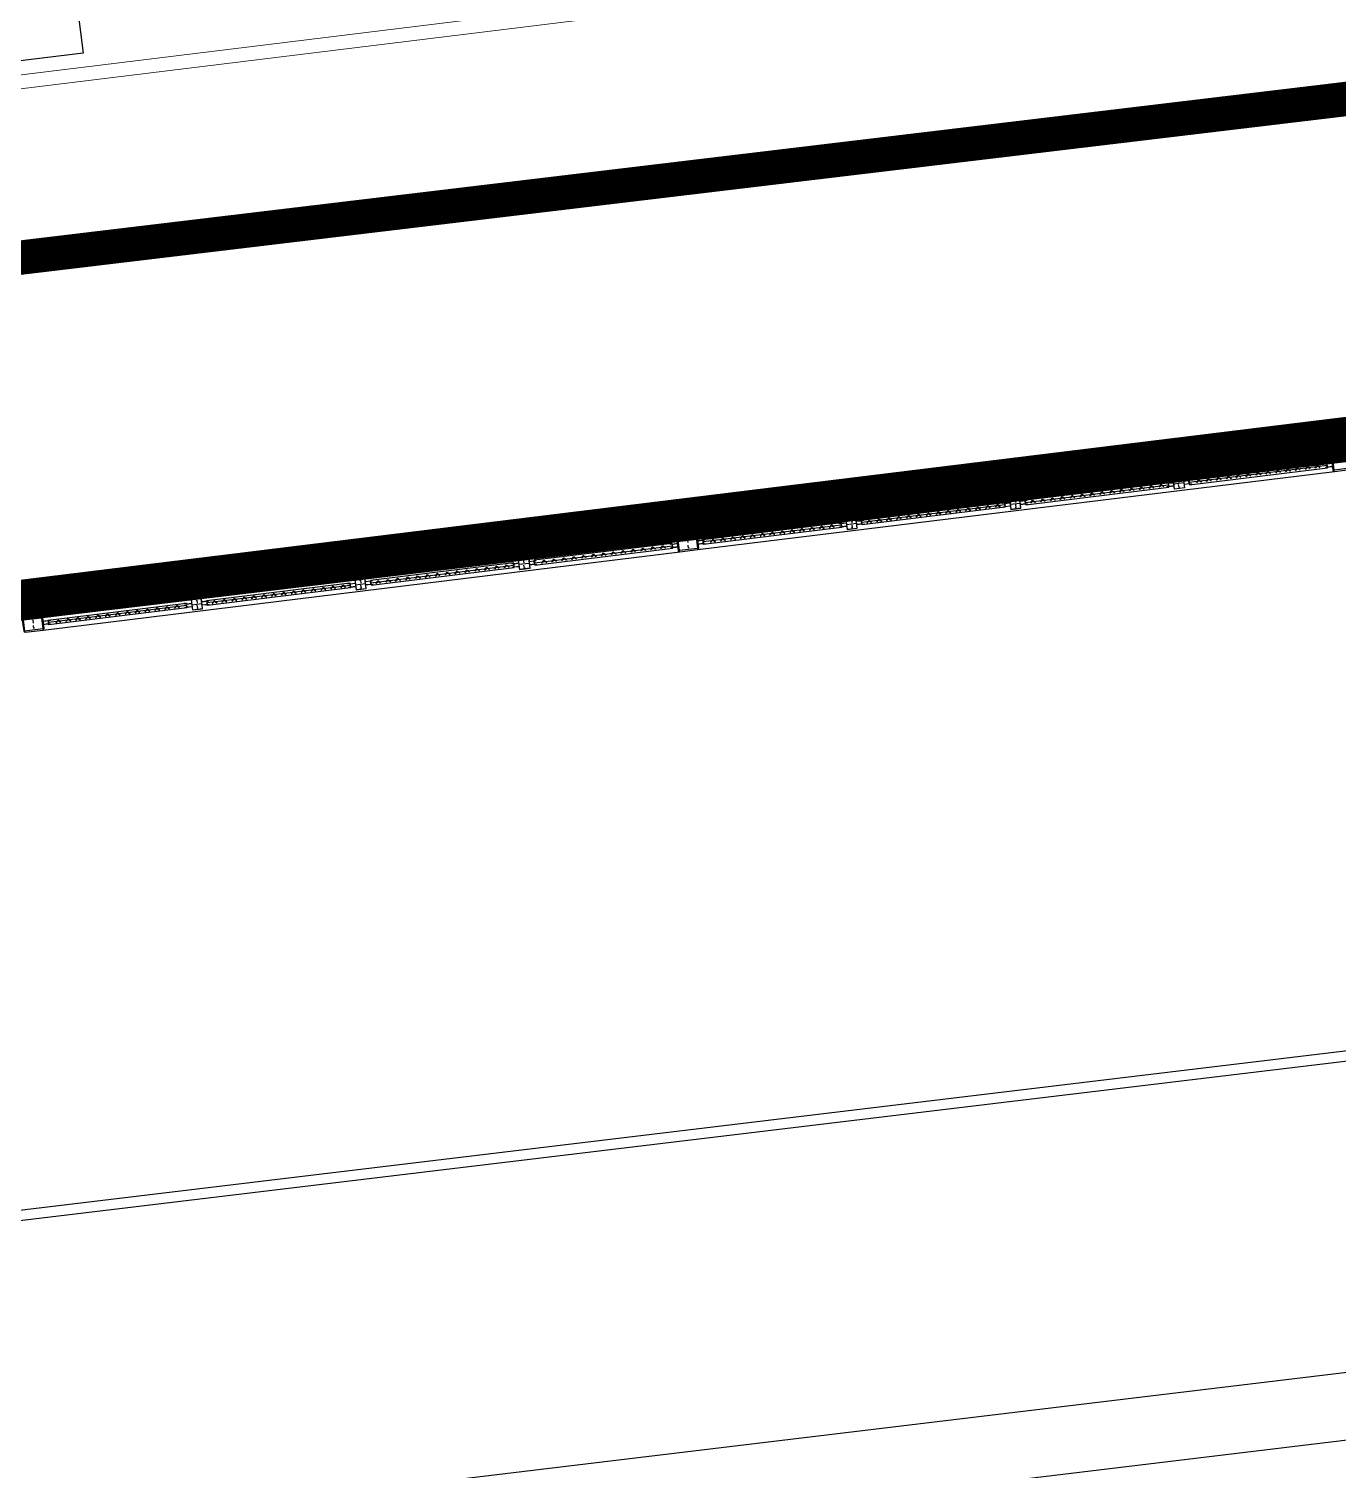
# Model space of a CAD drawing. Extents: x -15449 to 568150, y -1239737 to 53667.
# Drawn here: x 15397.05 to 15403.57, y 7574.14 to 7581.32 of the extents above; entities that cross this region are included whole.
import ezdxf

# ---------------------------------------------------------------- set-up
doc = ezdxf.new("R2010")
doc.units = 0
doc.header["$LTSCALE"] = 8
doc.linetypes.add('X-F10A-LAY-S0-00-ASITE-002$0$HIDDEN', pattern=[0.375, 0.25, -0.125])
doc.layers.get('0').update_dxf_attribs({"color": 1, "linetype": 'CONTINUOUS'})
for name, color, linetype in [('boundary line', 1, 'CONTINUOUS'), ('eric - building setback', 5, 'CONTINUOUS'), ('KEY PLANE', 8, 'CONTINUOUS')]:
    doc.layers.add(name, color=color, linetype=linetype)
doc.layers.add('Title Blocks', color=255, linetype='CONTINUOUS', lineweight=9)

# ---------------------------------------------------------------- blocks, each defined once
blk = doc.blocks.new('key plane')
at = {"linetype": 'X-F10A-LAY-S0-00-ASITE-002$0$HIDDEN', "ltscale": 5, "const_width": 500, "elevation": -113027}
blk.add_lwpolyline([(123788, -35738), (215823, -24423), (263268, -133596), (157602, -146587), (153088, -109886), (136684, -100432), (134424, -98737), (132657, -96683), (131398, -94230), (130751, -91531), (129559, -83103)], close=True, dxfattribs=at)
at = {"elevation": -113027}
for points in [[(135869, -43131), (204552, -34702), (206940, -53757), (216468, -52574), (220016, -81155), (229543, -79972), (235679, -129591), (166996, -138029), (161082, -90386), (142028, -92751)], [(136092, -43305), (204379, -34925), (206767, -53980), (216294, -52797), (219842, -81378), (229369, -80195), (235456, -129417), (167170, -137806), (161256, -90163), (142202, -92528)]]:
    blk.add_lwpolyline(points, close=True, dxfattribs=at)
at = {"layer": 'boundary line', "const_width": 500, "elevation": -113027}
blk.add_lwpolyline([(123788, -35738), (215823, -24423), (263376, -133925), (157602, -146587), (153063, -109864), (138817, -101769), (134424, -98737), (132657, -96683), (131398, -94230), (130751, -91531), (129962, -85953)], close=True, dxfattribs=at)
at = {"layer": 'eric - building setback', "const_width": 500, "elevation": -113027}
blk.add_lwpolyline([(129361, -40090), (212725, -29841), (256115, -129758), (161953, -141031), (157717, -106758), (141477, -97529), (137794, -94988), (136835, -93873), (136121, -92481), (135668, -90595), (134919, -85298)], close=True, dxfattribs=at)
at = {"layer": 'KEY PLANE'}
for p, q in [((196512, -142122, -113046), (205779, -140983, -113046)), ((196537, -142321, -113027), (205803, -141182, -113027)), ((203689, -141341, -109518), (205699, -141094, -114781)), ((205696, -141069, -109518), (205745, -141063, -111857)), ((205696, -141072, -109518), (205770, -141063, -113027)), ((205701, -141116, -109518), (205776, -141106, -113027)), ((205702, -141119, -109518), (205751, -141113, -111857)), ((205745, -141063, -111857), (205770, -141060, -113027)), ((205751, -141113, -111857), (205776, -141109, -113027)), ((201307, -141634, -109518), (203391, -141377, -114781)), ((201307, -141634, -113027), (203391, -141377, -113027)), ((203388, -141353, -109518), (203462, -141344, -113027)), ((203388, -141353, -113027), (203462, -141344, -113027)), ((203388, -141356, -109518), (203463, -141347, -113027)), ((203388, -141356, -113027), (203463, -141347, -113027)), ((203394, -141399, -109518), (203468, -141390, -113027)), ((203394, -141399, -113027), (203468, -141390, -113027)), ((203394, -141402, -109518), (203468, -141393, -113027)), ((203394, -141402, -113027), (203468, -141393, -113027)), ((203614, -141350, -113027), (203465, -141368, -113027)), ((203686, -141316, -109518), (203611, -141325, -113027)), ((203686, -141319, -109518), (203612, -141328, -113027)), ((203691, -141363, -109518), (203617, -141372, -113027)), ((203692, -141366, -109518), (203617, -141375, -113027)), ((201304, -141609, -109518), (201229, -141618, -113027)), ((201304, -141609, -113027), (201229, -141618, -113027)), ((201304, -141612, -109518), (201230, -141621, -113027)), ((201304, -141612, -113027), (201230, -141621, -113027)), ((201009, -141670, -109518), (198925, -141927, -114781)), ((201009, -141670, -113027), (198925, -141927, -113027)), ((201006, -141646, -109518), (201080, -141636, -113027)), ((201006, -141646, -113027), (201080, -141636, -113027)), ((201006, -141649, -109518), (201081, -141639, -113027)), ((201006, -141649, -113027), (201081, -141639, -113027)), ((201012, -141692, -109518), (201086, -141683, -113027)), ((201012, -141692, -113027), (201086, -141683, -113027)), ((201012, -141695, -109518), (201086, -141686, -113027)), ((201012, -141695, -113027), (201086, -141686, -113027)), ((201083, -141661, -113027), (201232, -141643, -113027)), ((201309, -141656, -109518), (201235, -141665, -113027)), ((201309, -141656, -113027), (201235, -141665, -113027)), ((201310, -141659, -109518), (201235, -141668, -113027)), ((201310, -141659, -113027), (201235, -141668, -113027)), ((198627, -141963, -109518), (196617, -142210, -114781)), ((198624, -141938, -109518), (198698, -141929, -113027)), ((198624, -141941, -109518), (198699, -141932, -113027)), ((198630, -141985, -109518), (198704, -141976, -113027)), ((198630, -141988, -109518), (198704, -141979, -113027)), ((198701, -141954, -113027), (198850, -141936, -113027)), ((198922, -141902, -109518), (198847, -141911, -113027)), ((198922, -141902, -113027), (198847, -141911, -113027)), ((198922, -141905, -109518), (198847, -141914, -113027)), ((198922, -141905, -113027), (198847, -141914, -113027)), ((198927, -141948, -109518), (198853, -141958, -113027)), ((198927, -141948, -113027), (198853, -141958, -113027)), ((198928, -141951, -109518), (198853, -141961, -113027)), ((198928, -141951, -113027), (198853, -141961, -113027)), ((186984, -143294, -113046), (196250, -142155, -113046)), ((196167, -142240, -109518), (196217, -142234, -111857)), ((196168, -142243, -109518), (196242, -142234, -113027)), ((196217, -142234, -111857), (196242, -142231, -113027)), ((196564, -142192, -111857), (196539, -142195, -113027)), ((196614, -142188, -109518), (196540, -142198, -113027)), ((196620, -142232, -109518), (196545, -142241, -113027)), ((196570, -142241, -111857), (196546, -142244, -113027)), ((196614, -142185, -109518), (196564, -142192, -111857)), ((196620, -142235, -109518), (196570, -142241, -111857)), ((187009, -143492, -113027), (196275, -142353, -113027)), ((194160, -142512, -109518), (196170, -142265, -114781)), ((196173, -142287, -109518), (196247, -142278, -113027)), ((196173, -142290, -109518), (196223, -142284, -111857)), ((196223, -142284, -111857), (196248, -142281, -113027)), ((191778, -142805, -109518), (193863, -142549, -114781)), ((191778, -142805, -113027), (193863, -142549, -113027)), ((193860, -142524, -109518), (193934, -142515, -113027)), ((193860, -142524, -113027), (193934, -142515, -113027)), ((193860, -142527, -109518), (193934, -142518, -113027)), ((193860, -142527, -113027), (193934, -142518, -113027)), ((193865, -142571, -109518), (193940, -142562, -113027)), ((193865, -142571, -113027), (193940, -142562, -113027)), ((193866, -142574, -109518), (193940, -142565, -113027)), ((193866, -142574, -113027), (193940, -142565, -113027)), ((194086, -142521, -113027), (193937, -142540, -113027)), ((194157, -142487, -109518), (194083, -142497, -113027)), ((194158, -142490, -109518), (194083, -142500, -113027)), ((194163, -142534, -109518), (194089, -142543, -113027)), ((194164, -142537, -109518), (194089, -142546, -113027)), ((191481, -142842, -109518), (189396, -143098, -114781)), ((191481, -142842, -113027), (189396, -143098, -113027)), ((191478, -142817, -109518), (191552, -142808, -113027)), ((191478, -142817, -113027), (191552, -142808, -113027)), ((191478, -142820, -109518), (191552, -142811, -113027)), ((191478, -142820, -113027), (191552, -142811, -113027)), ((191483, -142864, -109518), (191558, -142854, -113027)), ((191483, -142864, -113027), (191558, -142854, -113027)), ((191484, -142867, -109518), (191558, -142857, -113027)), ((191484, -142867, -113027), (191558, -142857, -113027)), ((191555, -142833, -113027), (191704, -142814, -113027)), ((191775, -142780, -109518), (191701, -142789, -113027)), ((191775, -142780, -113027), (191701, -142789, -113027)), ((191776, -142783, -109518), (191701, -142792, -113027)), ((191776, -142783, -113027), (191701, -142792, -113027)), ((191781, -142827, -109518), (191707, -142836, -113027)), ((191781, -142827, -113027), (191707, -142836, -113027)), ((191781, -142830, -109518), (191707, -142839, -113027)), ((191781, -142830, -113027), (191707, -142839, -113027)), ((189393, -143073, -109518), (189319, -143082, -113027)), ((189393, -143073, -113027), (189319, -143082, -113027)), ((189394, -143076, -109518), (189319, -143085, -113027)), ((189394, -143076, -113027), (189319, -143085, -113027)), ((189099, -143135, -109518), (187089, -143382, -114781)), ((189096, -143110, -109518), (189170, -143101, -113027)), ((189096, -143113, -109518), (189170, -143104, -113027)), ((189101, -143156, -109518), (189176, -143147, -113027)), ((189102, -143159, -109518), (189176, -143150, -113027)), ((189173, -143125, -113027), (189322, -143107, -113027)), ((189399, -143120, -109518), (189325, -143129, -113027)), ((189399, -143120, -113027), (189325, -143129, -113027)), ((189399, -143123, -109518), (189325, -143132, -113027)), ((189399, -143123, -113027), (189325, -143132, -113027)), ((187036, -143363, -111857), (187011, -143366, -113027)), ((187086, -143360, -109518), (187012, -143369, -113027)), ((187091, -143404, -109518), (187017, -143413, -113027)), ((187042, -143413, -111857), (187017, -143416, -113027)), ((187086, -143357, -109518), (187036, -143363, -111857)), ((187092, -143407, -109518), (187042, -143413, -111857)), ((159220, -155242, -113027), (240302, -145483, -113027)), ((159220, -155242, -113027), (240302, -145483, -113027)), ((159252, -155389, -113027), (240320, -145632, -113027)), ((159252, -155389, -113027), (240320, -145632, -113027))]:
    blk.add_line(p, q, dxfattribs=at)
for points, elevation in [([(186253, -134051), (187444, -133903), (187592, -135094), (186401, -135242)], -113027), ([(206081, -141129), (206061, -140967), (206041, -140951), (205779, -140983), (205763, -141003), (205783, -141166), (205803, -141182), (206065, -141149)], -113027), ([(205781, -141001), (206043, -140969), (206063, -141132), (205801, -141164)], -113027), ([(205694, -141059), (203684, -141306), (203693, -141376), (205703, -141129)], -114781), ([(203387, -141342), (201302, -141599), (201311, -141669), (203395, -141413)], -114781), ([(203387, -141342), (201302, -141599), (201311, -141669), (203395, -141413)], -113027), ([(203475, -141443), (203456, -141294), (203605, -141276), (203623, -141424)], -113027), ([(201241, -141717), (201223, -141568), (201074, -141587), (201093, -141736)], -113027), ([(198920, -141891), (201005, -141635), (201013, -141705), (198929, -141962)], -114781), ([(198920, -141891), (201005, -141635), (201013, -141705), (198929, -141962)], -113027), ([(196613, -142175), (198623, -141928), (198631, -141998), (196621, -142245)], -114781), ([(198859, -142010), (198841, -141861), (198692, -141880), (198710, -142028)], -113027), ([(196166, -142230), (194156, -142477), (194165, -142547), (196175, -142300)], -114781), ([(196553, -142301), (196533, -142138), (196512, -142122), (196250, -142155), (196235, -142175), (196255, -142337), (196275, -142353), (196537, -142321)], -113027), ([(196253, -142172), (196515, -142140), (196535, -142303), (196273, -142335)], -113027), ([(193946, -142614), (193928, -142465), (194077, -142447), (194095, -142596)], -113027), ([(193858, -142514), (191774, -142770), (191783, -142840), (193867, -142584)], -114781), ([(193858, -142514), (191774, -142770), (191783, -142840), (193867, -142584)], -113027), ([(189392, -143063), (191476, -142807), (191485, -142877), (189401, -143133)], -114781), ([(189392, -143063), (191476, -142807), (191485, -142877), (189401, -143133)], -113027), ([(191713, -142889), (191695, -142740), (191546, -142758), (191564, -142907)], -113027), ([(187084, -143347), (189094, -143100), (189103, -143170), (187093, -143417)], -114781), ([(189331, -143182), (189313, -143033), (189164, -143051), (189182, -143200)], -113027), ([(187024, -143472), (187004, -143309), (186984, -143294), (186722, -143326), (186707, -143346), (186727, -143509), (186747, -143525), (187009, -143492)], -113027), ([(186724, -143344), (186986, -143312), (187006, -143474), (186744, -143507)], -113027)]:
    blk.add_lwpolyline(points, close=True, dxfattribs=dict(at, elevation=elevation))
at = {"layer": 'KEY PLANE', "elevation": -113027}
for points in [[(205763, -141003), (205781, -141001), (205779, -140983)], [(205803, -141182), (205801, -141164), (205783, -141166)], [(203539, -141309), (203528, -141300), (203533, -141345)], [(203551, -141408), (203542, -141419), (203537, -141375)], [(201147, -141603), (201155, -141592), (201161, -141637)], [(201159, -141702), (201170, -141711), (201165, -141666)], [(198765, -141896), (198773, -141885), (198779, -141929)], [(198777, -141995), (198788, -142004), (198783, -141959)], [(196235, -142175), (196253, -142172), (196250, -142155)], [(196397, -142183), (196386, -142175), (196391, -142219)], [(196410, -142290), (196401, -142301), (196396, -142256)], [(196512, -142122), (196515, -142140), (196533, -142138)], [(196275, -142353), (196273, -142335), (196255, -142337)], [(196553, -142301), (196535, -142303), (196537, -142321)], [(194010, -142480), (193999, -142472), (194005, -142516)], [(194023, -142580), (194014, -142591), (194008, -142546)], [(191618, -142774), (191627, -142763), (191633, -142808)], [(191631, -142874), (191642, -142882), (191636, -142838)], [(189236, -143067), (189245, -143056), (189251, -143101)], [(186984, -143294), (186986, -143312), (187004, -143309)], [(189249, -143167), (189260, -143175), (189254, -143131)], [(186869, -143355), (186858, -143346), (186863, -143391)], [(186882, -143461), (186873, -143472), (186868, -143428)], [(187024, -143472), (187006, -143474), (187009, -143492)]]:
    blk.add_lwpolyline(points, dxfattribs=at)
at = {"layer": 'KEY PLANE', "ltscale": 0.1}
for points, elevation in [([(204688, -141209), (204665, -141239, -0.414214), (204661, -141239), (204661, -141239), (204691, -141199), (204731, -141230), (204730, -141230, -0.414214), (204727, -141231), (204697, -141208, 0.414214)], -113027), ([(204832, -141191), (204808, -141221, -0.414214), (204805, -141221), (204805, -141221), (204835, -141182), (204875, -141212), (204874, -141213, -0.414214), (204871, -141213), (204841, -141190, 0.414214)], -113027), ([(204975, -141174), (204952, -141203, -0.414214), (204949, -141204), (204949, -141203), (204979, -141164), (205019, -141195), (205018, -141195, -0.414214), (205015, -141196), (204985, -141172, 0.414214)], -113027), ([(205119, -141156), (205096, -141186, -0.414214), (205093, -141186), (205092, -141186), (205123, -141146), (205163, -141177), (205162, -141177, -0.414214), (205159, -141178), (205129, -141155, 0.414214)], -113027), ([(205263, -141138), (205240, -141168, -0.414214), (205237, -141168), (205236, -141168), (205267, -141128), (205307, -141159), (205306, -141160, -0.414214), (205303, -141160), (205273, -141137, 0.414214)], -113027), ([(205407, -141121), (205384, -141150, -0.414214), (205381, -141151), (205380, -141150), (205411, -141111), (205450, -141142), (205450, -141142, -0.414214), (205447, -141142), (205417, -141119, 0.414214)], -113027), ([(205551, -141103), (205528, -141132, -0.414214), (205525, -141133), (205524, -141132), (205555, -141093), (205594, -141124), (205594, -141124, -0.414214), (205591, -141125), (205561, -141102, 0.414214)], -113027), ([(205700, -141124, 0.414214), (205702, -141121), (205695, -141067, 0.414214), (205692, -141064), (205665, -141068), (205665, -141069), (205693, -141066, -0.414214), (205694, -141067), (205700, -141121, -0.414214), (205699, -141122), (205672, -141126), (205672, -141127)], -114781), ([(202990, -141418), (202967, -141447, -0.414214), (202964, -141448), (202963, -141447), (202994, -141408), (203034, -141439), (203033, -141439, -0.414214), (203030, -141440), (203000, -141416, 0.414214)], -114781), ([(202990, -141418), (202967, -141447, -0.414214), (202964, -141448), (202963, -141447), (202994, -141408), (203034, -141439), (203033, -141439, -0.414214), (203030, -141440), (203000, -141416, 0.414214)], -113027), ([(203134, -141400), (203111, -141430, -0.414214), (203108, -141430), (203107, -141430), (203138, -141390), (203178, -141421), (203177, -141421, -0.414214), (203174, -141422), (203144, -141399, 0.414214)], -114781), ([(203134, -141400), (203111, -141430, -0.414214), (203108, -141430), (203107, -141430), (203138, -141390), (203178, -141421), (203177, -141421, -0.414214), (203174, -141422), (203144, -141399, 0.414214)], -113027), ([(203278, -141382), (203255, -141412, -0.414214), (203252, -141412), (203251, -141412), (203282, -141373), (203321, -141403), (203321, -141404, -0.414214), (203318, -141404), (203288, -141381, 0.414214)], -114781), ([(203392, -141408, 0.414214), (203394, -141405), (203388, -141350, 0.414214), (203385, -141348), (203358, -141351), (203358, -141353), (203385, -141350, -0.414214), (203386, -141350), (203393, -141405, -0.414214), (203392, -141406), (203365, -141409), (203365, -141411)], -114781), ([(203392, -141408, 0.414214), (203394, -141405), (203388, -141350, 0.414214), (203385, -141348), (203358, -141351), (203358, -141353), (203385, -141350, -0.414214), (203386, -141350), (203393, -141405, -0.414214), (203392, -141406), (203365, -141409), (203365, -141411)], -113027), ([(203695, -141370, -0.414214), (203692, -141368), (203685, -141314, -0.414214), (203688, -141311), (203715, -141307), (203715, -141309), (203688, -141312, 0.414214), (203687, -141314), (203694, -141368, 0.414214), (203695, -141369), (203722, -141365), (203722, -141367)], -114781), ([(203824, -141315), (203801, -141345, -0.414214), (203798, -141345), (203797, -141345), (203828, -141305), (203867, -141336), (203867, -141337, -0.414214), (203864, -141337), (203834, -141314, 0.414214)], -113027), ([(203968, -141297), (203945, -141327, -0.414214), (203942, -141327), (203941, -141327), (203972, -141288), (204011, -141318), (204011, -141319, -0.414214), (204008, -141319), (203978, -141296, 0.414214)], -113027), ([(204112, -141280), (204089, -141309, -0.414214), (204085, -141310), (204085, -141309), (204116, -141270), (204155, -141301), (204155, -141301, -0.414214), (204151, -141302), (204122, -141279, 0.414214)], -113027), ([(204256, -141262), (204233, -141292, -0.414214), (204229, -141292), (204229, -141292), (204260, -141252), (204299, -141283), (204299, -141284, -0.414214), (204295, -141284), (204266, -141261, 0.414214)], -113027), ([(204400, -141244), (204377, -141274, -0.414214), (204373, -141274), (204373, -141274), (204404, -141235), (204443, -141265), (204443, -141266, -0.414214), (204439, -141266), (204410, -141243, 0.414214)], -113027), ([(204544, -141227), (204521, -141256, -0.414214), (204517, -141257), (204517, -141256), (204548, -141217), (204587, -141248), (204587, -141248, -0.414214), (204583, -141249), (204554, -141225, 0.414214)], -113027), ([(201313, -141663, -0.414214), (201310, -141661), (201303, -141607, -0.414214), (201306, -141604), (201333, -141600), (201333, -141602), (201306, -141605, 0.414214), (201305, -141606), (201312, -141661, 0.414214), (201313, -141662), (201340, -141658), (201340, -141660)], -114781), ([(201313, -141663, -0.414214), (201310, -141661), (201303, -141607, -0.414214), (201306, -141604), (201333, -141600), (201333, -141602), (201306, -141605, 0.414214), (201305, -141606), (201312, -141661, 0.414214), (201313, -141662), (201340, -141658), (201340, -141660)], -113027), ([(201407, -141612), (201384, -141642, -0.414214), (201381, -141642), (201380, -141642), (201411, -141603), (201451, -141633), (201450, -141634, -0.414214), (201447, -141634), (201417, -141611, 0.414214)], -114781), ([(201407, -141612), (201384, -141642, -0.414214), (201381, -141642), (201380, -141642), (201411, -141603), (201451, -141633), (201450, -141634, -0.414214), (201447, -141634), (201417, -141611, 0.414214)], -113027), ([(201551, -141595), (201528, -141624, -0.414214), (201525, -141625), (201524, -141624), (201555, -141585), (201594, -141616), (201594, -141616, -0.414214), (201591, -141616), (201561, -141593, 0.414214)], -114781), ([(201551, -141595), (201528, -141624, -0.414214), (201525, -141625), (201524, -141624), (201555, -141585), (201594, -141616), (201594, -141616, -0.414214), (201591, -141616), (201561, -141593, 0.414214)], -113027), ([(201695, -141577), (201672, -141606, -0.414214), (201669, -141607), (201668, -141607), (201699, -141567), (201738, -141598), (201738, -141598, -0.414214), (201735, -141599), (201705, -141576, 0.414214)], -114781), ([(201695, -141577), (201672, -141606, -0.414214), (201669, -141607), (201668, -141607), (201699, -141567), (201738, -141598), (201738, -141598, -0.414214), (201735, -141599), (201705, -141576, 0.414214)], -113027), ([(201839, -141559), (201816, -141589, -0.414214), (201813, -141589), (201812, -141589), (201843, -141549), (201882, -141580), (201882, -141581, -0.414214), (201879, -141581), (201849, -141558, 0.414214)], -114781), ([(201839, -141559), (201816, -141589, -0.414214), (201813, -141589), (201812, -141589), (201843, -141549), (201882, -141580), (201882, -141581, -0.414214), (201879, -141581), (201849, -141558, 0.414214)], -113027), ([(201983, -141541), (201960, -141571, -0.414214), (201957, -141572), (201956, -141571), (201987, -141532), (202026, -141563), (202026, -141563, -0.414214), (202022, -141563), (201993, -141540, 0.414214)], -114781), ([(201983, -141541), (201960, -141571, -0.414214), (201957, -141572), (201956, -141571), (201987, -141532), (202026, -141563), (202026, -141563, -0.414214), (202022, -141563), (201993, -141540, 0.414214)], -113027), ([(202127, -141524), (202104, -141553, -0.414214), (202100, -141554), (202100, -141553), (202131, -141514), (202170, -141545), (202170, -141545, -0.414214), (202166, -141546), (202137, -141523, 0.414214)], -114781), ([(202127, -141524), (202104, -141553, -0.414214), (202100, -141554), (202100, -141553), (202131, -141514), (202170, -141545), (202170, -141545, -0.414214), (202166, -141546), (202137, -141523, 0.414214)], -113027), ([(202271, -141506), (202248, -141536, -0.414214), (202244, -141536), (202244, -141536), (202275, -141496), (202314, -141527), (202314, -141528, -0.414214), (202310, -141528), (202281, -141505, 0.414214)], -114781), ([(202271, -141506), (202248, -141536, -0.414214), (202244, -141536), (202244, -141536), (202275, -141496), (202314, -141527), (202314, -141528, -0.414214), (202310, -141528), (202281, -141505, 0.414214)], -113027), ([(202415, -141488), (202392, -141518, -0.414214), (202388, -141518), (202388, -141518), (202419, -141479), (202458, -141509), (202458, -141510, -0.414214), (202454, -141510), (202425, -141487, 0.414214)], -114781), ([(202415, -141488), (202392, -141518, -0.414214), (202388, -141518), (202388, -141518), (202419, -141479), (202458, -141509), (202458, -141510, -0.414214), (202454, -141510), (202425, -141487, 0.414214)], -113027), ([(202559, -141471), (202536, -141500, -0.414214), (202532, -141501), (202532, -141500), (202562, -141461), (202602, -141492), (202602, -141492, -0.414214), (202598, -141493), (202569, -141469, 0.414214)], -114781), ([(202559, -141471), (202536, -141500, -0.414214), (202532, -141501), (202532, -141500), (202562, -141461), (202602, -141492), (202602, -141492, -0.414214), (202598, -141493), (202569, -141469, 0.414214)], -113027), ([(202703, -141453), (202679, -141483, -0.414214), (202676, -141483), (202676, -141483), (202706, -141443), (202746, -141474), (202745, -141475, -0.414214), (202742, -141475), (202712, -141452, 0.414214)], -114781), ([(202703, -141453), (202679, -141483, -0.414214), (202676, -141483), (202676, -141483), (202706, -141443), (202746, -141474), (202745, -141475, -0.414214), (202742, -141475), (202712, -141452, 0.414214)], -113027), ([(202847, -141435), (202823, -141465, -0.414214), (202820, -141465), (202820, -141465), (202850, -141426), (202890, -141456), (202889, -141457, -0.414214), (202886, -141457), (202856, -141434, 0.414214)], -114781), ([(202847, -141435), (202823, -141465, -0.414214), (202820, -141465), (202820, -141465), (202850, -141426), (202890, -141456), (202889, -141457, -0.414214), (202886, -141457), (202856, -141434, 0.414214)], -113027), ([(199611, -141833), (199640, -141856, 0.414214), (199644, -141856), (199644, -141855), (199605, -141825), (199574, -141864), (199574, -141864, 0.414214), (199578, -141864), (199601, -141834, -0.414214)], -114781), ([(199611, -141833), (199640, -141856, 0.414214), (199644, -141856), (199644, -141855), (199605, -141825), (199574, -141864), (199574, -141864, 0.414214), (199578, -141864), (199601, -141834, -0.414214)], -113027), ([(199755, -141815), (199784, -141839, 0.414214), (199788, -141838), (199788, -141838), (199749, -141807), (199718, -141846), (199718, -141847, 0.414214), (199722, -141846), (199745, -141817, -0.414214)], -114781), ([(199755, -141815), (199784, -141839, 0.414214), (199788, -141838), (199788, -141838), (199749, -141807), (199718, -141846), (199718, -141847, 0.414214), (199722, -141846), (199745, -141817, -0.414214)], -113027), ([(199899, -141798), (199928, -141821, 0.414214), (199932, -141820), (199932, -141820), (199893, -141789), (199862, -141829), (199862, -141829, 0.414214), (199866, -141829), (199889, -141799, -0.414214)], -114781), ([(199899, -141798), (199928, -141821, 0.414214), (199932, -141820), (199932, -141820), (199893, -141789), (199862, -141829), (199862, -141829, 0.414214), (199866, -141829), (199889, -141799, -0.414214)], -113027), ([(200043, -141780), (200072, -141803, 0.414214), (200076, -141803), (200076, -141802), (200036, -141772), (200006, -141811), (200006, -141811, 0.414214), (200010, -141811), (200033, -141781, -0.414214)], -114781), ([(200043, -141780), (200072, -141803, 0.414214), (200076, -141803), (200076, -141802), (200036, -141772), (200006, -141811), (200006, -141811, 0.414214), (200010, -141811), (200033, -141781, -0.414214)], -113027), ([(200186, -141762), (200216, -141785, 0.414214), (200219, -141785), (200220, -141785), (200180, -141754), (200150, -141793), (200150, -141794, 0.414214), (200153, -141793), (200177, -141764, -0.414214)], -114781), ([(200186, -141762), (200216, -141785, 0.414214), (200219, -141785), (200220, -141785), (200180, -141754), (200150, -141793), (200150, -141794, 0.414214), (200153, -141793), (200177, -141764, -0.414214)], -113027), ([(200330, -141745), (200360, -141768, 0.414214), (200363, -141767), (200364, -141767), (200324, -141736), (200294, -141776), (200294, -141776, 0.414214), (200297, -141775), (200321, -141746, -0.414214)], -114781), ([(200330, -141745), (200360, -141768, 0.414214), (200363, -141767), (200364, -141767), (200324, -141736), (200294, -141776), (200294, -141776, 0.414214), (200297, -141775), (200321, -141746, -0.414214)], -113027), ([(200474, -141727), (200504, -141750, 0.414214), (200507, -141750), (200508, -141749), (200468, -141718), (200437, -141758), (200438, -141758, 0.414214), (200441, -141758), (200464, -141728, -0.414214)], -114781), ([(200474, -141727), (200504, -141750, 0.414214), (200507, -141750), (200508, -141749), (200468, -141718), (200437, -141758), (200438, -141758, 0.414214), (200441, -141758), (200464, -141728, -0.414214)], -113027), ([(200618, -141709), (200648, -141732, 0.414214), (200651, -141732), (200652, -141732), (200612, -141701), (200581, -141740), (200582, -141741, 0.414214), (200585, -141740), (200608, -141710, -0.414214)], -114781), ([(200618, -141709), (200648, -141732, 0.414214), (200651, -141732), (200652, -141732), (200612, -141701), (200581, -141740), (200582, -141741, 0.414214), (200585, -141740), (200608, -141710, -0.414214)], -113027), ([(200762, -141692), (200792, -141715, 0.414214), (200795, -141714), (200795, -141714), (200756, -141683), (200725, -141722), (200726, -141723, 0.414214), (200729, -141722), (200752, -141693, -0.414214)], -114781), ([(200762, -141692), (200792, -141715, 0.414214), (200795, -141714), (200795, -141714), (200756, -141683), (200725, -141722), (200726, -141723, 0.414214), (200729, -141722), (200752, -141693, -0.414214)], -113027), ([(200906, -141674), (200936, -141697, 0.414214), (200939, -141697), (200939, -141696), (200900, -141665), (200869, -141705), (200870, -141705, 0.414214), (200873, -141705), (200896, -141675, -0.414214)], -114781), ([(200906, -141674), (200936, -141697, 0.414214), (200939, -141697), (200939, -141696), (200900, -141665), (200869, -141705), (200870, -141705, 0.414214), (200873, -141705), (200896, -141675, -0.414214)], -113027), ([(201010, -141700, 0.414214), (201012, -141698), (201006, -141643, 0.414214), (201003, -141641), (200975, -141644), (200976, -141646), (201003, -141642, -0.414214), (201004, -141643), (201011, -141698, -0.414214), (201010, -141699), (200983, -141702), (200983, -141704)], -114781), ([(201010, -141700, 0.414214), (201012, -141698), (201006, -141643, 0.414214), (201003, -141641), (200975, -141644), (200976, -141646), (201003, -141642, -0.414214), (201004, -141643), (201011, -141698, -0.414214), (201010, -141699), (200983, -141702), (200983, -141704)], -113027), ([(197770, -142059), (197799, -142083, 0.414214), (197803, -142082), (197803, -142082), (197764, -142051), (197733, -142090), (197733, -142091, 0.414214), (197737, -142090), (197760, -142061, -0.414214)], -113027), ([(197914, -142042), (197943, -142065, 0.414214), (197947, -142065), (197947, -142064), (197908, -142033), (197877, -142073), (197877, -142073, 0.414214), (197881, -142073), (197904, -142043, -0.414214)], -113027), ([(198057, -142024), (198087, -142047, 0.414214), (198090, -142047), (198091, -142046), (198051, -142016), (198021, -142055), (198021, -142055, 0.414214), (198024, -142055), (198048, -142025, -0.414214)], -113027), ([(198201, -142006), (198231, -142030, 0.414214), (198234, -142029), (198235, -142029), (198195, -141998), (198165, -142037), (198165, -142038, 0.414214), (198168, -142037), (198192, -142008, -0.414214)], -113027), ([(198345, -141989), (198375, -142012, 0.414214), (198378, -142011), (198379, -142011), (198339, -141980), (198308, -142020), (198309, -142020, 0.414214), (198312, -142020), (198335, -141990, -0.414214)], -113027), ([(198489, -141971), (198519, -141994, 0.414214), (198522, -141994), (198523, -141993), (198483, -141962), (198452, -142002), (198453, -142002, 0.414214), (198456, -142002), (198479, -141972, -0.414214)], -113027), ([(198628, -141993, 0.414214), (198630, -141990), (198624, -141936, 0.414214), (198621, -141934), (198593, -141937), (198594, -141939), (198621, -141935, -0.414214), (198622, -141936), (198629, -141991, -0.414214), (198628, -141992), (198601, -141995), (198601, -141997)], -114781), ([(198931, -141956, -0.414214), (198928, -141954), (198921, -141899, -0.414214), (198924, -141896), (198951, -141893), (198951, -141895), (198924, -141898, 0.414214), (198923, -141899), (198930, -141954, 0.414214), (198931, -141954), (198958, -141951), (198958, -141953)], -114781), ([(198931, -141956, -0.414214), (198928, -141954), (198921, -141899, -0.414214), (198924, -141896), (198951, -141893), (198951, -141895), (198924, -141898, 0.414214), (198923, -141899), (198930, -141954, 0.414214), (198931, -141954), (198958, -141951), (198958, -141953)], -113027), ([(199035, -141904), (199065, -141927, 0.414214), (199068, -141927), (199068, -141926), (199029, -141895), (198998, -141935), (198999, -141935, 0.414214), (199002, -141935), (199025, -141905, -0.414214)], -114781), ([(199179, -141886), (199209, -141909, 0.414214), (199212, -141909), (199212, -141908), (199173, -141878), (199142, -141917), (199143, -141917, 0.414214), (199146, -141917), (199169, -141887, -0.414214)], -114781), ([(199179, -141886), (199209, -141909, 0.414214), (199212, -141909), (199212, -141908), (199173, -141878), (199142, -141917), (199143, -141917, 0.414214), (199146, -141917), (199169, -141887, -0.414214)], -113027), ([(199323, -141869), (199353, -141892, 0.414214), (199356, -141891), (199356, -141891), (199317, -141860), (199286, -141899), (199287, -141900, 0.414214), (199290, -141899), (199313, -141870, -0.414214)], -114781), ([(199323, -141869), (199353, -141892, 0.414214), (199356, -141891), (199356, -141891), (199317, -141860), (199286, -141899), (199287, -141900, 0.414214), (199290, -141899), (199313, -141870, -0.414214)], -113027), ([(199467, -141851), (199496, -141874, 0.414214), (199500, -141874), (199500, -141873), (199461, -141842), (199430, -141882), (199431, -141882, 0.414214), (199434, -141882), (199457, -141852, -0.414214)], -114781), ([(199467, -141851), (199496, -141874, 0.414214), (199500, -141874), (199500, -141873), (199461, -141842), (199430, -141882), (199431, -141882, 0.414214), (199434, -141882), (199457, -141852, -0.414214)], -113027), ([(196171, -142295, 0.414214), (196174, -142292), (196167, -142238, 0.414214), (196164, -142236), (196137, -142239), (196137, -142241), (196164, -142237, -0.414214), (196165, -142238), (196172, -142293, -0.414214), (196171, -142294), (196144, -142297), (196144, -142299)], -114781), ([(196623, -142240, -0.414214), (196620, -142237), (196614, -142183, -0.414214), (196616, -142180), (196643, -142177), (196643, -142178), (196616, -142182, 0.414214), (196615, -142183), (196622, -142237, 0.414214), (196623, -142238), (196650, -142235), (196650, -142236)], -114781), ([(196762, -142183), (196792, -142206, 0.414214), (196795, -142206), (196796, -142206), (196756, -142175), (196725, -142214), (196726, -142215, 0.414214), (196729, -142214), (196752, -142185, -0.414214)], -113027), ([(196906, -142166), (196936, -142189, 0.414214), (196939, -142188), (196940, -142188), (196900, -142157), (196869, -142197), (196870, -142197, 0.414214), (196873, -142196), (196896, -142167, -0.414214)], -113027), ([(197050, -142148), (197080, -142171, 0.414214), (197083, -142171), (197083, -142170), (197044, -142139), (197013, -142179), (197014, -142179, 0.414214), (197017, -142179), (197040, -142149, -0.414214)], -113027), ([(197194, -142130), (197224, -142153, 0.414214), (197227, -142153), (197227, -142152), (197188, -142122), (197157, -142161), (197158, -142161, 0.414214), (197161, -142161), (197184, -142131, -0.414214)], -113027), ([(197338, -142113), (197368, -142136, 0.414214), (197371, -142135), (197371, -142135), (197332, -142104), (197301, -142143), (197302, -142144, 0.414214), (197305, -142143), (197328, -142114, -0.414214)], -113027), ([(197482, -142095), (197511, -142118, 0.414214), (197515, -142118), (197515, -142117), (197476, -142086), (197445, -142126), (197445, -142126, 0.414214), (197449, -142126), (197472, -142096, -0.414214)], -113027), ([(197626, -142077), (197655, -142100, 0.414214), (197659, -142100), (197659, -142099), (197620, -142069), (197589, -142108), (197589, -142108, 0.414214), (197593, -142108), (197616, -142078, -0.414214)], -113027), ([(194440, -142469), (194417, -142498, -0.414214), (194413, -142499), (194413, -142499), (194444, -142459), (194483, -142490), (194483, -142490, -0.414214), (194479, -142491), (194450, -142468, 0.414214)], -113027), ([(194584, -142451), (194561, -142481, -0.414214), (194557, -142481), (194557, -142481), (194588, -142441), (194627, -142472), (194627, -142473, -0.414214), (194623, -142473), (194594, -142450, 0.414214)], -113027), ([(194728, -142433), (194704, -142463, -0.414214), (194701, -142463), (194701, -142463), (194731, -142424), (194771, -142454), (194770, -142455, -0.414214), (194767, -142455), (194737, -142432, 0.414214)], -113027), ([(194872, -142416), (194848, -142445, -0.414214), (194845, -142446), (194845, -142445), (194875, -142406), (194915, -142437), (194914, -142437, -0.414214), (194911, -142438), (194881, -142415, 0.414214)], -113027), ([(195015, -142398), (194992, -142428, -0.414214), (194989, -142428), (194988, -142428), (195019, -142388), (195059, -142419), (195058, -142420, -0.414214), (195055, -142420), (195025, -142397, 0.414214)], -113027), ([(195159, -142380), (195136, -142410, -0.414214), (195133, -142410), (195132, -142410), (195163, -142371), (195203, -142401), (195202, -142402, -0.414214), (195199, -142402), (195169, -142379, 0.414214)], -113027), ([(195303, -142363), (195280, -142392, -0.414214), (195277, -142393), (195276, -142392), (195307, -142353), (195347, -142384), (195346, -142384, -0.414214), (195343, -142385), (195313, -142361, 0.414214)], -113027), ([(195447, -142345), (195424, -142375, -0.414214), (195421, -142375), (195420, -142375), (195451, -142335), (195490, -142366), (195490, -142367, -0.414214), (195487, -142367), (195457, -142344, 0.414214)], -113027), ([(195591, -142327), (195568, -142357, -0.414214), (195565, -142357), (195564, -142357), (195595, -142318), (195634, -142348), (195634, -142349, -0.414214), (195631, -142349), (195601, -142326, 0.414214)], -113027), ([(195735, -142310), (195712, -142339, -0.414214), (195709, -142340), (195708, -142339), (195739, -142300), (195778, -142331), (195778, -142331, -0.414214), (195775, -142332), (195745, -142308, 0.414214)], -113027), ([(195879, -142292), (195856, -142322, -0.414214), (195852, -142322), (195852, -142322), (195883, -142282), (195922, -142313), (195922, -142313, -0.414214), (195918, -142314), (195889, -142291, 0.414214)], -113027), ([(196023, -142274), (196000, -142304, -0.414214), (195996, -142304), (195996, -142304), (196027, -142264), (196066, -142295), (196066, -142296, -0.414214), (196062, -142296), (196033, -142273, 0.414214)], -113027), ([(192743, -142677), (192719, -142707, -0.414214), (192716, -142708), (192716, -142707), (192746, -142668), (192786, -142699), (192785, -142699, -0.414214), (192782, -142699), (192752, -142676, 0.414214)], -114781), ([(192743, -142677), (192719, -142707, -0.414214), (192716, -142708), (192716, -142707), (192746, -142668), (192786, -142699), (192785, -142699, -0.414214), (192782, -142699), (192752, -142676, 0.414214)], -113027), ([(192887, -142660), (192863, -142689, -0.414214), (192860, -142690), (192860, -142689), (192890, -142650), (192930, -142681), (192929, -142681, -0.414214), (192926, -142682), (192896, -142659, 0.414214)], -114781), ([(192887, -142660), (192863, -142689, -0.414214), (192860, -142690), (192860, -142689), (192890, -142650), (192930, -142681), (192929, -142681, -0.414214), (192926, -142682), (192896, -142659, 0.414214)], -113027), ([(193030, -142642), (193007, -142672, -0.414214), (193004, -142672), (193003, -142672), (193034, -142632), (193074, -142663), (193073, -142664, -0.414214), (193070, -142664), (193040, -142641, 0.414214)], -114781), ([(193030, -142642), (193007, -142672, -0.414214), (193004, -142672), (193003, -142672), (193034, -142632), (193074, -142663), (193073, -142664, -0.414214), (193070, -142664), (193040, -142641, 0.414214)], -113027), ([(193174, -142624), (193151, -142654, -0.414214), (193148, -142654), (193147, -142654), (193178, -142615), (193218, -142645), (193217, -142646, -0.414214), (193214, -142646), (193184, -142623, 0.414214)], -114781), ([(193174, -142624), (193151, -142654, -0.414214), (193148, -142654), (193147, -142654), (193178, -142615), (193218, -142645), (193217, -142646, -0.414214), (193214, -142646), (193184, -142623, 0.414214)], -113027), ([(193318, -142607), (193295, -142636, -0.414214), (193292, -142637), (193291, -142636), (193322, -142597), (193361, -142628), (193361, -142628, -0.414214), (193358, -142629), (193328, -142606, 0.414214)], -114781), ([(193318, -142607), (193295, -142636, -0.414214), (193292, -142637), (193291, -142636), (193322, -142597), (193361, -142628), (193361, -142628, -0.414214), (193358, -142629), (193328, -142606, 0.414214)], -113027), ([(193462, -142589), (193439, -142619, -0.414214), (193436, -142619), (193435, -142619), (193466, -142579), (193505, -142610), (193505, -142611, -0.414214), (193502, -142611), (193472, -142588, 0.414214)], -114781), ([(193462, -142589), (193439, -142619, -0.414214), (193436, -142619), (193435, -142619), (193466, -142579), (193505, -142610), (193505, -142611, -0.414214), (193502, -142611), (193472, -142588, 0.414214)], -113027), ([(193606, -142571), (193583, -142601, -0.414214), (193580, -142601), (193579, -142601), (193610, -142562), (193649, -142592), (193649, -142593, -0.414214), (193646, -142593), (193616, -142570, 0.414214)], -114781), ([(193606, -142571), (193583, -142601, -0.414214), (193580, -142601), (193579, -142601), (193610, -142562), (193649, -142592), (193649, -142593, -0.414214), (193646, -142593), (193616, -142570, 0.414214)], -113027), ([(193750, -142554), (193727, -142583, -0.414214), (193723, -142584), (193723, -142583), (193754, -142544), (193793, -142575), (193793, -142575, -0.414214), (193789, -142576), (193760, -142552, 0.414214)], -114781), ([(193864, -142579, 0.414214), (193866, -142576), (193859, -142522, 0.414214), (193856, -142519), (193829, -142523), (193829, -142524), (193857, -142521, -0.414214), (193858, -142522), (193864, -142576, -0.414214), (193864, -142577), (193836, -142581), (193837, -142582)], -114781), ([(193864, -142579, 0.414214), (193866, -142576), (193859, -142522, 0.414214), (193856, -142519), (193829, -142523), (193829, -142524), (193857, -142521, -0.414214), (193858, -142522), (193864, -142576, -0.414214), (193864, -142577), (193836, -142581), (193837, -142582)], -113027), ([(194167, -142542, -0.414214), (194164, -142539), (194157, -142485, -0.414214), (194159, -142482), (194187, -142479), (194187, -142480), (194160, -142484, 0.414214), (194159, -142485), (194165, -142539, 0.414214), (194167, -142540), (194194, -142537), (194194, -142538)], -114781), ([(194296, -142487), (194273, -142516, -0.414214), (194269, -142517), (194269, -142516), (194300, -142477), (194339, -142508), (194339, -142508, -0.414214), (194335, -142508), (194306, -142485, 0.414214)], -113027), ([(190946, -142898), (190976, -142922, 0.414214), (190979, -142921), (190979, -142921), (190940, -142890), (190909, -142929), (190910, -142930, 0.414214), (190913, -142929), (190936, -142900, -0.414214)], -114781), ([(190946, -142898), (190976, -142922, 0.414214), (190979, -142921), (190979, -142921), (190940, -142890), (190909, -142929), (190910, -142930, 0.414214), (190913, -142929), (190936, -142900, -0.414214)], -113027), ([(191090, -142881), (191120, -142904, 0.414214), (191123, -142903), (191123, -142903), (191084, -142872), (191053, -142912), (191054, -142912, 0.414214), (191057, -142912), (191080, -142882, -0.414214)], -114781), ([(191090, -142881), (191120, -142904, 0.414214), (191123, -142903), (191123, -142903), (191084, -142872), (191053, -142912), (191054, -142912, 0.414214), (191057, -142912), (191080, -142882, -0.414214)], -113027), ([(191234, -142863), (191263, -142886, 0.414214), (191267, -142886), (191267, -142885), (191228, -142854), (191197, -142894), (191198, -142894, 0.414214), (191201, -142894), (191224, -142864, -0.414214)], -114781), ([(191234, -142863), (191263, -142886, 0.414214), (191267, -142886), (191267, -142885), (191228, -142854), (191197, -142894), (191198, -142894, 0.414214), (191201, -142894), (191224, -142864, -0.414214)], -113027), ([(191378, -142845), (191407, -142868, 0.414214), (191411, -142868), (191411, -142868), (191372, -142837), (191341, -142876), (191341, -142877, 0.414214), (191345, -142876), (191368, -142846, -0.414214)], -114781), ([(191378, -142845), (191407, -142868, 0.414214), (191411, -142868), (191411, -142868), (191372, -142837), (191341, -142876), (191341, -142877, 0.414214), (191345, -142876), (191368, -142846, -0.414214)], -113027), ([(191482, -142872, 0.414214), (191484, -142869), (191477, -142815, 0.414214), (191474, -142812), (191447, -142816), (191447, -142817), (191475, -142814, -0.414214), (191476, -142815), (191482, -142869, -0.414214), (191482, -142870), (191454, -142874), (191455, -142875)], -114781), ([(191482, -142872, 0.414214), (191484, -142869), (191477, -142815, 0.414214), (191474, -142812), (191447, -142816), (191447, -142817), (191475, -142814, -0.414214), (191476, -142815), (191482, -142869, -0.414214), (191482, -142870), (191454, -142874), (191455, -142875)], -113027), ([(191785, -142835, -0.414214), (191782, -142832), (191775, -142778, -0.414214), (191777, -142775), (191805, -142772), (191805, -142773), (191778, -142777, 0.414214), (191777, -142778), (191783, -142832, 0.414214), (191784, -142833), (191812, -142830), (191812, -142831)], -114781), ([(191785, -142835, -0.414214), (191782, -142832), (191775, -142778, -0.414214), (191777, -142775), (191805, -142772), (191805, -142773), (191778, -142777, 0.414214), (191777, -142778), (191783, -142832, 0.414214), (191784, -142833), (191812, -142830), (191812, -142831)], -113027), ([(191879, -142784), (191856, -142813, -0.414214), (191853, -142814), (191852, -142813), (191883, -142774), (191922, -142805), (191922, -142805, -0.414214), (191919, -142806), (191889, -142782, 0.414214)], -114781), ([(191879, -142784), (191856, -142813, -0.414214), (191853, -142814), (191852, -142813), (191883, -142774), (191922, -142805), (191922, -142805, -0.414214), (191919, -142806), (191889, -142782, 0.414214)], -113027), ([(192023, -142766), (192000, -142796, -0.414214), (191996, -142796), (191996, -142796), (192027, -142756), (192066, -142787), (192066, -142787, -0.414214), (192062, -142788), (192033, -142765, 0.414214)], -114781), ([(192023, -142766), (192000, -142796, -0.414214), (191996, -142796), (191996, -142796), (192027, -142756), (192066, -142787), (192066, -142787, -0.414214), (192062, -142788), (192033, -142765, 0.414214)], -113027), ([(192167, -142748), (192144, -142778, -0.414214), (192140, -142778), (192140, -142778), (192171, -142739), (192210, -142769), (192210, -142770, -0.414214), (192206, -142770), (192177, -142747, 0.414214)], -114781), ([(192167, -142748), (192144, -142778, -0.414214), (192140, -142778), (192140, -142778), (192171, -142739), (192210, -142769), (192210, -142770, -0.414214), (192206, -142770), (192177, -142747, 0.414214)], -113027), ([(192311, -142731), (192288, -142760, -0.414214), (192284, -142761), (192284, -142760), (192315, -142721), (192354, -142752), (192354, -142752, -0.414214), (192350, -142753), (192321, -142729, 0.414214)], -114781), ([(192311, -142731), (192288, -142760, -0.414214), (192284, -142761), (192284, -142760), (192315, -142721), (192354, -142752), (192354, -142752, -0.414214), (192350, -142753), (192321, -142729, 0.414214)], -113027), ([(192455, -142713), (192432, -142743, -0.414214), (192428, -142743), (192428, -142743), (192459, -142703), (192498, -142734), (192498, -142734, -0.414214), (192494, -142735), (192465, -142712, 0.414214)], -114781), ([(192455, -142713), (192432, -142743, -0.414214), (192428, -142743), (192428, -142743), (192459, -142703), (192498, -142734), (192498, -142734, -0.414214), (192494, -142735), (192465, -142712, 0.414214)], -113027), ([(192599, -142695), (192576, -142725, -0.414214), (192572, -142725), (192572, -142725), (192602, -142685), (192642, -142716), (192641, -142717, -0.414214), (192638, -142717), (192608, -142694, 0.414214)], -114781), ([(192599, -142695), (192576, -142725, -0.414214), (192572, -142725), (192572, -142725), (192602, -142685), (192642, -142716), (192641, -142717, -0.414214), (192638, -142717), (192608, -142694, 0.414214)], -113027), ([(189403, -143127, -0.414214), (189400, -143125), (189393, -143071, -0.414214), (189395, -143068), (189422, -143065), (189423, -143066), (189395, -143069, 0.414214), (189395, -143071), (189401, -143125, 0.414214), (189402, -143126), (189430, -143123), (189430, -143124)], -114781), ([(189403, -143127, -0.414214), (189400, -143125), (189393, -143071, -0.414214), (189395, -143068), (189422, -143065), (189423, -143066), (189395, -143069, 0.414214), (189395, -143071), (189401, -143125, 0.414214), (189402, -143126), (189430, -143123), (189430, -143124)], -113027), ([(189507, -143075), (189536, -143098, 0.414214), (189540, -143098), (189540, -143098), (189501, -143067), (189470, -143106), (189471, -143107, 0.414214), (189474, -143106), (189497, -143076, -0.414214)], -114781), ([(189651, -143058), (189680, -143081, 0.414214), (189684, -143080), (189684, -143080), (189645, -143049), (189614, -143088), (189614, -143089, 0.414214), (189618, -143088), (189641, -143059, -0.414214)], -114781), ([(189651, -143058), (189680, -143081, 0.414214), (189684, -143080), (189684, -143080), (189645, -143049), (189614, -143088), (189614, -143089, 0.414214), (189618, -143088), (189641, -143059, -0.414214)], -113027), ([(189795, -143040), (189824, -143063, 0.414214), (189828, -143063), (189828, -143062), (189789, -143031), (189758, -143071), (189758, -143071, 0.414214), (189762, -143071), (189785, -143041, -0.414214)], -114781), ([(189795, -143040), (189824, -143063, 0.414214), (189828, -143063), (189828, -143062), (189789, -143031), (189758, -143071), (189758, -143071, 0.414214), (189762, -143071), (189785, -143041, -0.414214)], -113027), ([(189939, -143022), (189968, -143045, 0.414214), (189972, -143045), (189972, -143044), (189933, -143014), (189902, -143053), (189902, -143053, 0.414214), (189906, -143053), (189929, -143023, -0.414214)], -114781), ([(189939, -143022), (189968, -143045, 0.414214), (189972, -143045), (189972, -143044), (189933, -143014), (189902, -143053), (189902, -143053, 0.414214), (189906, -143053), (189929, -143023, -0.414214)], -113027), ([(190083, -143005), (190112, -143028, 0.414214), (190116, -143027), (190116, -143027), (190076, -142996), (190046, -143035), (190046, -143036, 0.414214), (190050, -143035), (190073, -143006, -0.414214)], -114781), ([(190083, -143005), (190112, -143028, 0.414214), (190116, -143027), (190116, -143027), (190076, -142996), (190046, -143035), (190046, -143036, 0.414214), (190050, -143035), (190073, -143006, -0.414214)], -113027), ([(190226, -142987), (190256, -143010, 0.414214), (190259, -143010), (190260, -143009), (190220, -142978), (190190, -143018), (190190, -143018, 0.414214), (190193, -143018), (190217, -142988, -0.414214)], -114781), ([(190226, -142987), (190256, -143010, 0.414214), (190259, -143010), (190260, -143009), (190220, -142978), (190190, -143018), (190190, -143018, 0.414214), (190193, -143018), (190217, -142988, -0.414214)], -113027), ([(190370, -142969), (190400, -142992, 0.414214), (190403, -142992), (190404, -142991), (190364, -142961), (190334, -143000), (190334, -143000, 0.414214), (190337, -143000), (190361, -142970, -0.414214)], -114781), ([(190370, -142969), (190400, -142992, 0.414214), (190403, -142992), (190404, -142991), (190364, -142961), (190334, -143000), (190334, -143000, 0.414214), (190337, -143000), (190361, -142970, -0.414214)], -113027), ([(190514, -142951), (190544, -142975, 0.414214), (190547, -142974), (190548, -142974), (190508, -142943), (190477, -142982), (190478, -142983, 0.414214), (190481, -142982), (190504, -142953, -0.414214)], -114781), ([(190514, -142951), (190544, -142975, 0.414214), (190547, -142974), (190548, -142974), (190508, -142943), (190477, -142982), (190478, -142983, 0.414214), (190481, -142982), (190504, -142953, -0.414214)], -113027), ([(190658, -142934), (190688, -142957, 0.414214), (190691, -142956), (190692, -142956), (190652, -142925), (190621, -142965), (190622, -142965, 0.414214), (190625, -142965), (190648, -142935, -0.414214)], -114781), ([(190658, -142934), (190688, -142957, 0.414214), (190691, -142956), (190692, -142956), (190652, -142925), (190621, -142965), (190622, -142965, 0.414214), (190625, -142965), (190648, -142935, -0.414214)], -113027), ([(190802, -142916), (190832, -142939, 0.414214), (190835, -142939), (190835, -142938), (190796, -142908), (190765, -142947), (190766, -142947, 0.414214), (190769, -142947), (190792, -142917, -0.414214)], -114781), ([(190802, -142916), (190832, -142939, 0.414214), (190835, -142939), (190835, -142938), (190796, -142908), (190765, -142947), (190766, -142947, 0.414214), (190769, -142947), (190792, -142917, -0.414214)], -113027), ([(187666, -143302), (187695, -143325, 0.414214), (187699, -143324), (187699, -143324), (187660, -143293), (187629, -143333), (187629, -143333, 0.414214), (187633, -143332), (187656, -143303, -0.414214)], -113027), ([(187810, -143284), (187839, -143307, 0.414214), (187843, -143307), (187843, -143306), (187804, -143275), (187773, -143315), (187773, -143315, 0.414214), (187777, -143315), (187800, -143285, -0.414214)], -113027), ([(187954, -143266), (187983, -143289, 0.414214), (187987, -143289), (187987, -143289), (187948, -143258), (187917, -143297), (187917, -143298, 0.414214), (187921, -143297), (187944, -143267, -0.414214)], -113027), ([(188097, -143249), (188127, -143272, 0.414214), (188130, -143271), (188131, -143271), (188091, -143240), (188061, -143279), (188061, -143280, 0.414214), (188064, -143279), (188088, -143250, -0.414214)], -113027), ([(188241, -143231), (188271, -143254, 0.414214), (188274, -143254), (188275, -143253), (188235, -143222), (188205, -143262), (188205, -143262, 0.414214), (188208, -143262), (188232, -143232, -0.414214)], -113027), ([(188385, -143213), (188415, -143236, 0.414214), (188418, -143236), (188419, -143235), (188379, -143205), (188348, -143244), (188349, -143244, 0.414214), (188352, -143244), (188375, -143214, -0.414214)], -113027), ([(188529, -143195), (188559, -143219, 0.414214), (188562, -143218), (188563, -143218), (188523, -143187), (188492, -143226), (188493, -143227, 0.414214), (188496, -143226), (188519, -143197, -0.414214)], -113027), ([(188673, -143178), (188703, -143201, 0.414214), (188706, -143201), (188706, -143200), (188667, -143169), (188636, -143209), (188637, -143209, 0.414214), (188640, -143209), (188663, -143179, -0.414214)], -113027), ([(188817, -143160), (188847, -143183, 0.414214), (188850, -143183), (188850, -143182), (188811, -143152), (188780, -143191), (188781, -143191, 0.414214), (188784, -143191), (188807, -143161, -0.414214)], -113027), ([(188961, -143142), (188991, -143166, 0.414214), (188994, -143165), (188994, -143165), (188955, -143134), (188924, -143173), (188925, -143174, 0.414214), (188928, -143173), (188951, -143144, -0.414214)], -113027), ([(189100, -143165, 0.414214), (189102, -143162), (189095, -143107, 0.414214), (189092, -143105), (189065, -143108), (189065, -143110), (189093, -143107, -0.414214), (189094, -143108), (189100, -143162, -0.414214), (189099, -143163), (189072, -143166), (189072, -143168)], -114781), ([(187095, -143411, -0.414214), (187092, -143409), (187085, -143354, -0.414214), (187088, -143352), (187115, -143348), (187115, -143350), (187088, -143353, 0.414214), (187087, -143354), (187094, -143409, 0.414214), (187095, -143410), (187122, -143406), (187122, -143408)], -114781), ([(187234, -143355), (187264, -143378, 0.414214), (187267, -143377), (187267, -143377), (187228, -143346), (187197, -143386), (187198, -143386, 0.414214), (187201, -143386), (187224, -143356, -0.414214)], -113027), ([(187378, -143337), (187408, -143360, 0.414214), (187411, -143360), (187411, -143359), (187372, -143329), (187341, -143368), (187342, -143368, 0.414214), (187345, -143368), (187368, -143338, -0.414214)], -113027), ([(187522, -143319), (187551, -143342, 0.414214), (187555, -143342), (187555, -143342), (187516, -143311), (187485, -143350), (187485, -143351, 0.414214), (187489, -143350), (187512, -143321, -0.414214)], -113027)]:
    blk.add_lwpolyline(points, format="xyb", close=True, dxfattribs=dict(at, elevation=elevation))
at = {"layer": 'KEY PLANE', "ltscale": 0.2, "elevation": -113027}
for points in [[(203477, -141439), (203460, -141297), (203603, -141279), (203620, -141422)], [(201238, -141715), (201220, -141572), (201078, -141589), (201095, -141732)], [(198856, -142008), (198838, -141865), (198695, -141882), (198713, -142025)], [(193949, -142611), (193931, -142468), (194074, -142450), (194092, -142593)], [(191710, -142886), (191692, -142743), (191549, -142761), (191567, -142904)], [(189328, -143179), (189310, -143036), (189167, -143054), (189185, -143197)]]:
    blk.add_lwpolyline(points, close=True, dxfattribs=at)
at = {"layer": 'KEY PLANE', "elevation": -113027}
blk.add_lwpolyline([(240857, -150100, -1), (240974, -151062), (159909, -160847, -1), (159790, -159857), (240857, -150100)], format="xyb", dxfattribs=at)

msp = doc.modelspace()

# ---------------------------------------------------------------- block references
at = {"layer": 'Title Blocks', "xscale": 0.0003423013878597064, "yscale": 0.0003423013878597064, "zscale": 0.0003423013878597064}
msp.add_blockref('key plane', (15333.1067, 7627.4397), dxfattribs=at)

doc.saveas('drawing.dxf')
